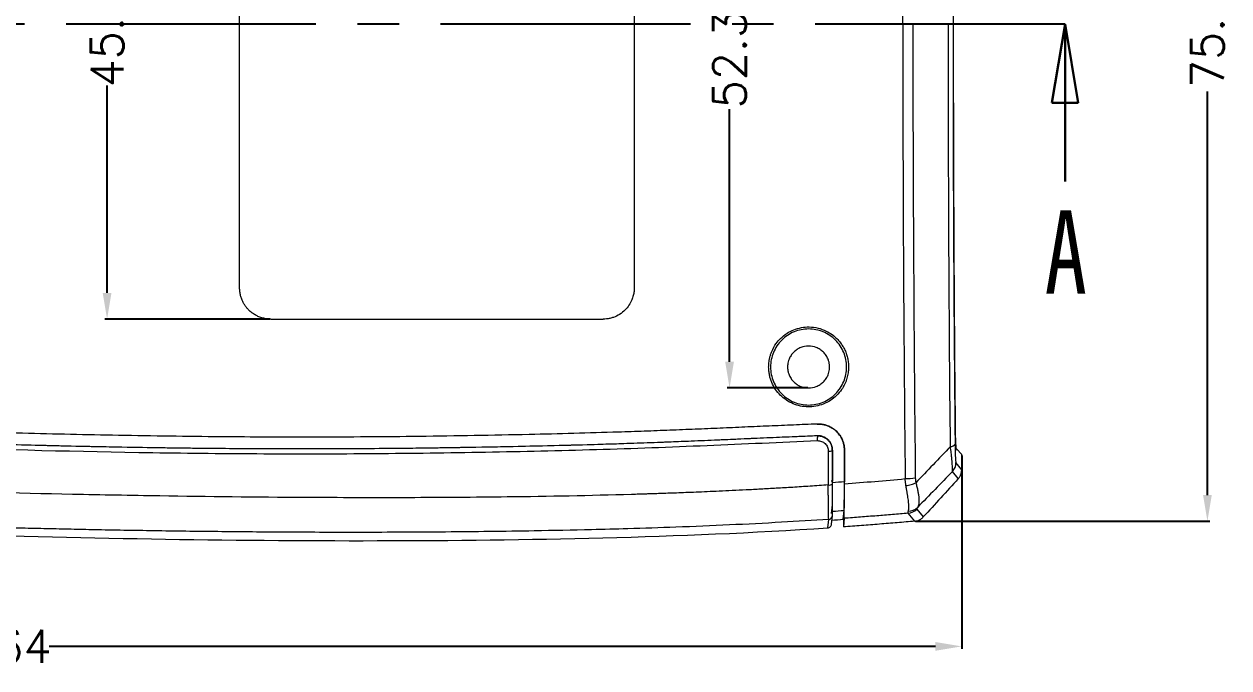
# Model space of a CAD drawing. Header units: inches. Extents: x 319 to 1827, y 1181 to 1488.
# Drawn here: x 469.6 to 561.5, y 1324.1 to 1373.2 of the extents above; entities that cross this region are included whole.
import ezdxf

# ---------------------------------------------------------------- set-up
doc = ezdxf.new("R2010")
doc.units = ezdxf.units.IN
doc.linetypes.add('CENTER2', pattern=[28.575, 19.05, -3.175, 3.175, -3.175])
doc.styles.add('SLDTEXTSTYLE0', font='TXT', dxfattribs={"width": 0.75})
doc.styles.get("Standard").update_dxf_attribs({"font": 'txt', "bigfont": 'gbcbig.shx'})
doc.dimstyles.new('2.5', dxfattribs={"dimtxt": 2.5, "dimasz": 2, "dimexe": 0.18, "dimexo": 0.0625, "dimgap": 0.09, "dimtad": 0, "dimzin": 0, "dimdsep": 46, "dimtxsty": 'Standard', "dimcen": 2, "dimclrd": 3, "dimclre": 3, "dimclrt": 256, "dimadec": 0, "dimazin": 0, "dimtfac": 1, "dimtofl": 0, "dimtmove": 0, "dimatfit": 3, "dimfxl": 1, "dimtolj": 1, "dimtzin": 0, "dimarcsym": 0})

# ---------------------------------------------------------------- blocks, each defined once
blk = doc.blocks.new('_CLOSED')
at = {"color": 0, "linetype": 'ByBlock', "lineweight": -2}
for p, q in [((-1, 0.166667), (0, 0)), ((-1, 0.166667), (-1, -0.166667)), ((0, 0), (-1, -0.166667)), ((0, 0), (-1, 0))]:
    blk.add_line(p, q, dxfattribs=at)
blk = doc.blocks.new('*D176')
at = {"color": 3, "lineweight": -2}
for p, q in [((390.52, 1343.495), (390.52, 1325.559)), ((541.156, 1340.306), (541.156, 1325.559)), ((392.52, 1325.739), (460.123, 1325.739)), ((539.156, 1325.739), (471.553, 1325.739))]:
    blk.add_line(p, q, dxfattribs=at)
at = {"color": 3}
for points in [[(392.52, 1326.072), (392.52, 1325.406), (390.52, 1325.739)], [(539.156, 1326.072), (539.156, 1325.406), (541.156, 1325.739)]]:
    blk.add_solid(points, dxfattribs=at)
at = {"layer": 'Defpoints', "color": 0}
for p in [(390.52, 1343.558), (541.156, 1340.369), (541.156, 1325.739)]:
    blk.add_point(p, dxfattribs=at)
at = {"insert": (465.838, 1325.739), "char_height": 2.5, "attachment_point": 5}
blk.add_mtext('\\A1;150.64', dxfattribs=at)
blk = doc.blocks.new('*D177')
at = {"color": 3, "lineweight": -2}
for p, q in [((537.995, 1411.011), (560.078, 1411.011)), ((559.898, 1409.011), (559.898, 1378.237)), ((559.898, 1337.284), (559.898, 1368.057)), ((537.64, 1335.284), (560.078, 1335.284))]:
    blk.add_line(p, q, dxfattribs=at)
at = {"color": 3}
for points in [[(559.565, 1409.011), (560.231, 1409.011), (559.898, 1411.011)], [(559.565, 1337.284), (560.231, 1337.284), (559.898, 1335.284)]]:
    blk.add_solid(points, dxfattribs=at)
at = {"layer": 'Defpoints', "color": 0}
for p in [(537.933, 1411.011), (559.898, 1411.011), (537.577, 1335.284)]:
    blk.add_point(p, dxfattribs=at)
at = {"insert": (559.898, 1373.147), "char_height": 2.5, "attachment_point": 5, "rotation": 90}
blk.add_mtext('\\A1;75.73', dxfattribs=at)
blk = doc.blocks.new('*D180')
at = {"color": 3, "lineweight": -2}
for p, q in [((529.413, 1397.748), (523.269, 1397.748)), ((523.449, 1395.748), (523.449, 1376.479)), ((523.449, 1347.448), (523.449, 1366.716)), ((529.413, 1345.448), (523.269, 1345.448))]:
    blk.add_line(p, q, dxfattribs=at)
at = {"color": 3}
for points in [[(523.116, 1395.748), (523.783, 1395.748), (523.449, 1397.748)], [(523.116, 1347.448), (523.783, 1347.448), (523.449, 1345.448)]]:
    blk.add_solid(points, dxfattribs=at)
at = {"layer": 'Defpoints', "color": 0}
for p in [(529.476, 1397.748), (523.449, 1345.448), (529.476, 1345.448)]:
    blk.add_point(p, dxfattribs=at)
at = {"insert": (523.449, 1371.598), "char_height": 2.5, "attachment_point": 5, "rotation": 90}
blk.add_mtext('\\A1;52.30', dxfattribs=at)
blk = doc.blocks.new('*D205')
at = {"color": 3, "lineweight": -2}
for p, q in [((488.387, 1395.698), (475.786, 1395.698)), ((475.966, 1393.698), (475.966, 1377.871)), ((475.966, 1352.698), (475.966, 1368.524)), ((488.387, 1350.698), (475.786, 1350.698))]:
    blk.add_line(p, q, dxfattribs=at)
at = {"color": 3}
for points in [[(475.633, 1393.698), (476.3, 1393.698), (475.966, 1395.698)], [(475.633, 1352.698), (476.3, 1352.698), (475.966, 1350.698)]]:
    blk.add_solid(points, dxfattribs=at)
at = {"layer": 'Defpoints', "color": 0}
for p in [(488.45, 1395.698), (475.966, 1350.698), (488.45, 1350.698)]:
    blk.add_point(p, dxfattribs=at)
at = {"insert": (475.966, 1373.198), "char_height": 2.5, "attachment_point": 5, "rotation": 90}
blk.add_mtext('\\A1;45.00', dxfattribs=at)

msp = doc.modelspace()

# ---------------------------------------------------------------- linework, layer by layer
at = {"color": 1, "linetype": 'CENTER2'}
msp.add_line((549.036, 1373.197), (382.406, 1373.197), dxfattribs=at)
at = {"color": 7, "linetype": 'Continuous', "lineweight": 30}
msp.add_line((549.036, 1361.198), (549.036, 1373.197), dxfattribs=at)
at = {"color": 8, "linetype": 'Continuous', "lineweight": 15}
for p, q in [((530.167, 1341.798), (530.366, 1341.77)), ((531.304, 1338.347), (531.198, 1338.341))]:
    msp.add_line(p, q, dxfattribs=at)
at = {"color": 7, "linetype": 'Continuous', "lineweight": 15}
for p, q in [((530.369, 1341.788), (530.367, 1341.788)), ((532.214, 1340.699), (532.21, 1340.699)), ((540.839, 1340.714), (540.756, 1340.806)), ((540.757, 1340.802), (541.156, 1340.369)), ((541.156, 1339.212), (541.156, 1340.369)), ((540.893, 1338.534), (540.45, 1339.076)), ((541.156, 1339.212), (540.716, 1339.752)), ((531.226, 1335.872), (531.293, 1336.546)), ((530.946, 1334.776), (531.011, 1335.426)), ((531.227, 1335.048), (531.291, 1335.695)), ((532.126, 1335.432), (532.193, 1336.108)), ((532.126, 1335.432), (532.129, 1335.432)), ((532.193, 1335.508), (532.129, 1334.856)), ((532.129, 1335.432), (532.129, 1334.856)), ((537.577, 1335.284), (537.073, 1335.895)), ((537.727, 1336.214), (538.228, 1335.607))]:
    msp.add_line(p, q, dxfattribs=at)
for centre, radius, start, end in [((531.013, 1341.571), 0.876, 164.91543, 189.31277), ((540.292, 1341.427), 0.451, 270.919, 322.81756), ((531.067, 1341.031), 0.412, 257.90623, 306.50914), ((539.715, 1339.754), 1, 317.3095, 359.87254), ((531.063, 1338.429), 0.39, 257.32805, 308.98437), ((536.948, 1341.848), 3.318, 268.24683, 281.61764), ((537.114, 1336.985), 0.933, 268.26106, 315.45879), ((530.993, 1335.725), 0.3, 273.41573, 359.9821), ((536.991, 1336.893), 1.002, 274.71365, 317.32288)]:
    msp.add_arc(centre, radius, start, end, dxfattribs=at)
for points, knots in [([(536.662, 1373.197), (536.662, 1373.602), (536.662, 1374.418), (536.662, 1375.654), (536.663, 1376.913), (536.665, 1378.193), (536.667, 1379.496), (536.67, 1380.821), (536.674, 1382.168), (536.678, 1383.536), (536.683, 1384.926), (536.689, 1386.337), (536.696, 1388.05), (536.706, 1390.054), (536.718, 1392.335), (536.732, 1394.602), (536.748, 1396.853), (536.765, 1399.089), (536.783, 1401.308), (536.803, 1403.51), (536.824, 1405.696), (536.839, 1407.142), (536.847, 1407.864)], [0, 0, 0, 0, 0.0346159, 0.069875, 0.1057792, 0.1423294, 0.1795262, 0.2173696, 0.2558592, 0.2949942, 0.3347742, 0.3751985, 0.4162672, 0.4821824, 0.547831, 0.613216, 0.6783399, 0.743203, 0.8078036, 0.8721387, 0.9362051, 1, 1, 1, 1]), ([(540.651, 1405.241), (540.647, 1404.854), (540.64, 1404.082), (540.629, 1402.92), (540.618, 1401.757), (540.608, 1400.592), (540.598, 1399.425), (540.589, 1398.257), (540.58, 1397.087), (540.572, 1395.915), (540.564, 1394.741), (540.556, 1393.566), (540.549, 1392.389), (540.543, 1391.21), (540.536, 1390.029), (540.53, 1388.847), (540.524, 1387.374), (540.516, 1385.609), (540.509, 1383.551), (540.503, 1381.489), (540.499, 1379.422), (540.496, 1377.351), (540.494, 1375.275), (540.493, 1373.89), (540.493, 1373.197)], [0, 0, 0, 0, 0.036891, 0.073758, 0.110604, 0.147431, 0.184242, 0.221041, 0.257831, 0.294614, 0.331393, 0.368172, 0.404954, 0.441741, 0.478537, 0.515344, 0.552165, 0.615948, 0.67977, 0.743645, 0.807591, 0.871621, 0.935753, 1, 1, 1, 1]), ([(486.076, 1353.072), (486.076, 1353.489), (486.076, 1354.322), (486.076, 1355.574), (486.076, 1356.827), (486.076, 1358.081), (486.076, 1359.335), (486.076, 1360.591), (486.076, 1361.848), (486.076, 1363.105), (486.076, 1364.363), (486.076, 1365.623), (486.076, 1366.883), (486.076, 1368.144), (486.076, 1369.406), (486.076, 1370.669), (486.076, 1371.933), (486.076, 1372.776), (486.076, 1373.197)], [0, 0, 0, 0, 0.062493, 0.124967, 0.187426, 0.249874, 0.312316, 0.374756, 0.437198, 0.499647, 0.562107, 0.624582, 0.687077, 0.749596, 0.812144, 0.874724, 0.937341, 1, 1, 1, 1]), ([(516.176, 1373.197), (516.176, 1372.801), (516.176, 1372.008), (516.176, 1370.819), (516.176, 1369.63), (516.176, 1368.442), (516.176, 1367.256), (516.176, 1366.069), (516.176, 1364.884), (516.176, 1363.699), (516.176, 1362.515), (516.176, 1361.332), (516.176, 1360.15), (516.176, 1358.968), (516.176, 1357.787), (516.176, 1356.607), (516.176, 1355.428), (516.176, 1354.249), (516.176, 1353.464), (516.176, 1353.072)], [0, 0, 0, 0, 0.058917, 0.117801, 0.176656, 0.235487, 0.294297, 0.353091, 0.411874, 0.470649, 0.529421, 0.588194, 0.646973, 0.705761, 0.764564, 0.823385, 0.882228, 0.941099, 1, 1, 1, 1]), ([(536.662, 1373.197), (536.659, 1367.355), (536.678, 1361.513), (536.741, 1349.925), (536.786, 1344.18), (536.847, 1338.532)], [0, 0, 0, 0, 0.5, 0.5, 1, 1, 1, 1]), ([(537.433, 1373.197), (537.331, 1373.197), (537.206, 1373.197), (536.938, 1373.197), (536.795, 1373.197), (536.662, 1373.197)], [0, 0, 0, 0, 0.5, 0.5, 1, 1, 1, 1]), ([(537.433, 1373.197), (537.43, 1367.367), (537.449, 1361.536), (537.511, 1349.97), (537.556, 1344.235), (537.616, 1338.598)], [0, 0, 0, 0, 0.5, 0.5, 1, 1, 1, 1]), ([(540.299, 1340.976), (540.246, 1346.241), (540.206, 1351.591), (540.153, 1362.357), (540.14, 1367.773), (540.14, 1373.197)], [0, 0, 0, 0, 0.5, 0.5, 1, 1, 1, 1]), ([(540.493, 1373.197), (540.488, 1373.197), (540.454, 1373.197), (540.331, 1373.197), (540.242, 1373.197), (540.14, 1373.197)], [0, 0, 0, 0, 0.5, 0.5, 1, 1, 1, 1]), ([(540.493, 1373.197), (540.493, 1372.793), (540.493, 1371.984), (540.494, 1370.772), (540.495, 1369.562), (540.497, 1368.353), (540.499, 1367.145), (540.501, 1365.939), (540.504, 1364.734), (540.507, 1363.531), (540.511, 1362.329), (540.515, 1361.129), (540.52, 1359.93), (540.526, 1358.39), (540.535, 1356.513), (540.547, 1354.301), (540.561, 1352.094), (540.576, 1349.893), (540.592, 1347.699), (540.611, 1345.51), (540.63, 1343.328), (540.644, 1341.879), (540.651, 1341.154)], [0, 0, 0, 0, 0.03749, 0.074938, 0.112349, 0.149724, 0.187067, 0.224382, 0.261671, 0.298937, 0.336183, 0.373413, 0.410629, 0.447835, 0.51686, 0.585844, 0.654807, 0.723769, 0.79275, 0.861768, 0.930845, 1, 1, 1, 1]), ([(540.686, 1342.252), (540.659, 1345.093), (540.614, 1350.51), (540.57, 1358.124), (540.544, 1365.548), (540.538, 1370.595), (540.538, 1373.197), (540.538, 1373.197)], [-0.000008, -0.000008, -0.000008, -0.000008, 0.249992, 0.499992, 0.749992, 0.999992, 1, 1, 1, 1]), ([(488.45, 1350.698), (488.399, 1350.698), (488.296, 1350.7), (488.143, 1350.716), (487.991, 1350.741), (487.84, 1350.775), (487.692, 1350.82), (487.546, 1350.874), (487.404, 1350.938), (487.267, 1351.011), (487.133, 1351.094), (487.006, 1351.185), (486.884, 1351.284), (486.752, 1351.408), (486.611, 1351.564), (486.467, 1351.758), (486.338, 1351.977), (486.228, 1352.22), (486.143, 1352.486), (486.087, 1352.772), (486.079, 1352.97), (486.076, 1353.072)], [0, 0, 0, 0, 0.041085, 0.0822467, 0.1234895, 0.1648179, 0.2062364, 0.2477493, 0.289361, 0.3310757, 0.372898, 0.4148318, 0.4568817, 0.4990516, 0.5604168, 0.6251671, 0.6933126, 0.7648617, 0.839822, 0.9181996, 1, 1, 1, 1]), ([(516.176, 1353.072), (516.175, 1353.027), (516.173, 1352.935), (516.161, 1352.794), (516.139, 1352.645), (516.105, 1352.489), (516.058, 1352.327), (515.964, 1352.074), (515.79, 1351.746), (515.479, 1351.367), (515.078, 1351.046), (514.672, 1350.85), (514.329, 1350.752), (514.064, 1350.706), (513.888, 1350.7), (513.801, 1350.698)], [0, 0, 0, 0, 0.035735, 0.073862, 0.114382, 0.157297, 0.202606, 0.250311, 0.375262, 0.500236, 0.644489, 0.785763, 0.859331, 0.930737, 1, 1, 1, 1]), ([(488.45, 1350.698), (489.412, 1350.698), (491.414, 1350.698), (494.535, 1350.698), (497.891, 1350.698), (501.765, 1350.698), (505.898, 1350.698), (510.032, 1350.698), (512.605, 1350.698), (513.801, 1350.698)], [0, 0, 0, 0, 0.113808, 0.236877, 0.369208, 0.5108, 0.695298, 0.858365, 1, 1, 1, 1]), ([(526.43, 1347.048), (526.431, 1347.097), (526.432, 1347.203), (526.445, 1347.372), (526.471, 1347.561), (526.513, 1347.77), (526.576, 1347.996), (526.715, 1348.371), (526.956, 1348.8), (527.358, 1349.266), (527.805, 1349.624), (528.347, 1349.904), (528.919, 1350.069), (529.549, 1350.123), (530.197, 1350.041), (530.788, 1349.826), (531.271, 1349.536), (531.612, 1349.244), (531.867, 1348.957), (532.057, 1348.691), (532.22, 1348.4), (532.354, 1348.086), (532.452, 1347.754), (532.516, 1347.405), (532.523, 1347.167), (532.527, 1347.048)], [0, 0, 0, 0, 0.015581, 0.033441, 0.053581, 0.076003, 0.100706, 0.127692, 0.202689, 0.254928, 0.321541, 0.381949, 0.445672, 0.506595, 0.578388, 0.64691, 0.699961, 0.752195, 0.785239, 0.819042, 0.853623, 0.888995, 0.925173, 0.962171, 1, 1, 1, 1]), ([(532.376, 1347.048), (532.376, 1347.427), (532.3, 1347.807), (532.01, 1348.508), (531.795, 1348.83), (531.258, 1349.367), (530.936, 1349.581), (530.235, 1349.872), (529.856, 1349.948), (529.096, 1349.948), (528.717, 1349.872), (528.015, 1349.581), (527.694, 1349.367), (527.157, 1348.83), (526.942, 1348.508), (526.651, 1347.807), (526.576, 1347.427), (526.576, 1347.048)], [0, 0, 0, 0, 0.125, 0.125, 0.25, 0.25, 0.375, 0.375, 0.5, 0.5, 0.625, 0.625, 0.75, 0.75, 0.875, 0.875, 1, 1, 1, 1]), ([(531.076, 1347.048), (531.075, 1347.088), (531.073, 1347.168), (531.059, 1347.288), (531.037, 1347.406), (531.005, 1347.523), (530.942, 1347.701), (530.823, 1347.932), (530.615, 1348.186), (530.361, 1348.395), (529.988, 1348.588), (529.476, 1348.686), (528.964, 1348.588), (528.591, 1348.395), (528.337, 1348.187), (528.129, 1347.933), (527.997, 1347.678), (527.922, 1347.447), (527.883, 1347.249), (527.878, 1347.115), (527.876, 1347.048)], [0, 0, 0, 0, 0.024172, 0.048145, 0.072058, 0.096048, 0.120253, 0.185252, 0.250358, 0.315357, 0.380462, 0.500024, 0.619586, 0.684585, 0.749691, 0.81469, 0.879795, 0.919948, 0.959802, 1, 1, 1, 1]), ([(530.133, 1342.698), (529.528, 1342.673), (528.31, 1342.622), (526.472, 1342.542), (524.611, 1342.46), (522.727, 1342.378), (520.819, 1342.297), (518.889, 1342.219), (516.935, 1342.145), (513.358, 1342.023), (507.641, 1341.872), (499.92, 1341.738), (492.083, 1341.681), (484.436, 1341.711), (477.007, 1341.815), (469.432, 1341.985), (461.949, 1342.224), (451.594, 1342.669), (441.992, 1343.242), (432.937, 1343.902), (427.489, 1344.338), (422.32, 1344.787), (417.14, 1345.27), (411.782, 1345.807), (407.237, 1346.3), (403.96, 1346.67), (401.844, 1346.914), (399.684, 1347.166), (397.479, 1347.43), (395.994, 1347.601), (395.244, 1347.688)], [0, 0, 0, 0, 0.01351, 0.027185, 0.041025, 0.05503, 0.069201, 0.083537, 0.098039, 0.112707, 0.163145, 0.225166, 0.284281, 0.337223, 0.394967, 0.449196, 0.505331, 0.560986, 0.678986, 0.718518, 0.7622, 0.800132, 0.833526, 0.877521, 0.919507, 0.934926, 0.950684, 0.966782, 0.98322, 1, 1, 1, 1]), ([(530.166, 1341.798), (529.524, 1341.772), (528.233, 1341.718), (526.281, 1341.633), (524.303, 1341.546), (522.299, 1341.459), (520.267, 1341.374), (518.209, 1341.292), (516.125, 1341.216), (512.349, 1341.093), (506.249, 1340.942), (498.09, 1340.815), (489.802, 1340.779), (481.907, 1340.838), (474.329, 1340.967), (466.818, 1341.16), (459.331, 1341.426), (451.862, 1341.775), (444.038, 1342.222), (437.158, 1342.686), (431.262, 1343.131), (426.29, 1343.536), (421.329, 1343.972), (415.941, 1344.483), (410.641, 1345.023), (406.34, 1345.494), (403.238, 1345.847), (401.234, 1346.079), (399.182, 1346.319), (397.079, 1346.572), (395.66, 1346.734), (394.942, 1346.816)], [0, 0, 0, 0, 0.01429, 0.02877, 0.043441, 0.058304, 0.073357, 0.0886, 0.10403, 0.119648, 0.172411, 0.239318, 0.300466, 0.356025, 0.414171, 0.46824, 0.52228, 0.579878, 0.633586, 0.695564, 0.732352, 0.764316, 0.805847, 0.842462, 0.883976, 0.923669, 0.938187, 0.953081, 0.968342, 0.983966, 1, 1, 1, 1]), ([(394.958, 1346.42), (396.357, 1346.264), (397.755, 1346.095), (400.555, 1345.763), (401.956, 1345.6), (406.161, 1345.118), (408.967, 1344.81), (414.586, 1344.227), (417.399, 1343.952), (423.026, 1343.434), (425.842, 1343.191), (434.294, 1342.506), (439.934, 1342.108), (451.219, 1341.432), (456.865, 1341.157), (468.157, 1340.745), (473.803, 1340.607), (482.27, 1340.477), (485.092, 1340.447), (490.735, 1340.423), (493.556, 1340.428), (499.197, 1340.471), (502.017, 1340.508), (507.655, 1340.611), (510.473, 1340.675), (516.105, 1340.841), (518.919, 1340.948), (524.539, 1341.185), (527.345, 1341.313), (530.148, 1341.429)], [0, 0, 0, 0, 0.03125, 0.03125, 0.0625, 0.0625, 0.125, 0.125, 0.1875, 0.1875, 0.25, 0.25, 0.375, 0.375, 0.5, 0.5, 0.625, 0.625, 0.6875, 0.6875, 0.75, 0.75, 0.8125, 0.8125, 0.875, 0.875, 0.9375, 0.9375, 1, 1, 1, 1]), ([(532.527, 1347.048), (532.526, 1346.99), (532.524, 1346.871), (532.507, 1346.687), (532.478, 1346.493), (532.433, 1346.29), (532.371, 1346.08), (532.292, 1345.871), (532.174, 1345.617), (531.968, 1345.27), (531.497, 1344.707), (530.644, 1344.149), (529.637, 1343.963), (528.85, 1344.051), (528.286, 1344.227), (527.766, 1344.508), (527.312, 1344.882), (526.934, 1345.34), (526.701, 1345.769), (526.566, 1346.138), (526.492, 1346.421), (526.441, 1346.727), (526.434, 1346.939), (526.43, 1347.048)], [0, 0, 0, 0, 0.018228, 0.037705, 0.058429, 0.080402, 0.103624, 0.128094, 0.151372, 0.192719, 0.256623, 0.383766, 0.507193, 0.568789, 0.628897, 0.68931, 0.750906, 0.810173, 0.873606, 0.902492, 0.933183, 0.965684, 1, 1, 1, 1]), ([(526.576, 1347.048), (526.576, 1346.668), (526.651, 1346.288), (526.942, 1345.587), (527.157, 1345.265), (527.694, 1344.728), (528.015, 1344.514), (528.717, 1344.223), (529.096, 1344.148), (529.856, 1344.148), (530.235, 1344.223), (530.936, 1344.514), (531.258, 1344.728), (531.795, 1345.265), (532.01, 1345.587), (532.3, 1346.288), (532.376, 1346.668), (532.376, 1347.048)], [0, 0, 0, 0, 0.125, 0.125, 0.25, 0.25, 0.375, 0.375, 0.5, 0.5, 0.625, 0.625, 0.75, 0.75, 0.875, 0.875, 1, 1, 1, 1]), ([(527.876, 1347.048), (527.877, 1347.007), (527.878, 1346.927), (527.892, 1346.807), (527.915, 1346.689), (527.946, 1346.572), (528.01, 1346.394), (528.129, 1346.163), (528.337, 1345.909), (528.591, 1345.7), (528.964, 1345.507), (529.476, 1345.409), (529.988, 1345.507), (530.361, 1345.7), (530.615, 1345.908), (530.823, 1346.162), (530.955, 1346.417), (531.03, 1346.648), (531.069, 1346.846), (531.074, 1346.98), (531.076, 1347.048)], [0, 0, 0, 0, 0.024172, 0.048145, 0.072058, 0.096048, 0.120253, 0.185252, 0.250358, 0.315357, 0.380462, 0.500024, 0.619586, 0.684585, 0.749691, 0.81469, 0.879795, 0.919948, 0.959802, 1, 1, 1, 1]), ([(530.977, 1338.048), (530.515, 1338.016), (529.613, 1337.953), (528.292, 1337.869), (527.037, 1337.794), (525.849, 1337.727), (524.728, 1337.669), (523.673, 1337.617), (522.686, 1337.571), (521.766, 1337.53), (520.913, 1337.495), (520.128, 1337.464), (519.411, 1337.437), (518.761, 1337.413), (518.18, 1337.393), (517.666, 1337.376), (517.221, 1337.362), (516.843, 1337.35), (516.534, 1337.34), (516.293, 1337.333), (516.12, 1337.328), (516.016, 1337.325), (512.815, 1337.232), (507.14, 1337.123), (498.83, 1337.068), (489.997, 1337.084), (481.451, 1337.178), (471.242, 1337.367), (461.672, 1337.609), (451.472, 1337.944), (444.232, 1338.247), (438.683, 1338.523), (434.977, 1338.728), (430.982, 1338.973), (425.66, 1339.338), (420.003, 1339.788), (414.649, 1340.275), (411.024, 1340.635), (407.038, 1341.065), (403.035, 1341.537), (399.108, 1342.044), (396.489, 1342.405), (395.224, 1342.586), (394.831, 1342.642)], [0, 0, 0, 0, 0.010253, 0.020011, 0.029273, 0.038038, 0.046307, 0.054077, 0.06135, 0.068124, 0.074399, 0.080174, 0.08545, 0.090226, 0.094502, 0.098278, 0.101552, 0.104326, 0.106599, 0.10837, 0.10964, 0.110409, 0.110676, 0.180202, 0.235363, 0.293553, 0.37452, 0.423336, 0.518055, 0.584903, 0.647553, 0.677238, 0.706931, 0.729082, 0.765167, 0.824106, 0.853697, 0.883239, 0.90411, 0.941772, 0.971827, 0.991234, 1, 1, 1, 1]), ([(530.167, 1341.798), (529.134, 1341.755), (527.051, 1341.667), (523.899, 1341.528), (520.757, 1341.393), (517.661, 1341.27), (514.549, 1341.162), (511.295, 1341.068), (507.781, 1340.984), (504.549, 1340.92), (501.573, 1340.872), (498.872, 1340.837), (496.01, 1340.811), (492.996, 1340.795), (489.738, 1340.792), (486.638, 1340.805), (483.817, 1340.828), (481.305, 1340.857), (478.544, 1340.897), (475.539, 1340.952), (472.46, 1341.018), (469.462, 1341.094), (466.287, 1341.186), (462.864, 1341.3), (459.122, 1341.446), (455.362, 1341.611), (452.849, 1341.739), (451.628, 1341.801)], [0, 0, 0, 0, 0.039651, 0.079938, 0.120861, 0.160047, 0.198451, 0.239923, 0.284461, 0.332755, 0.363388, 0.398115, 0.435912, 0.472642, 0.513178, 0.560288, 0.590973, 0.620819, 0.656141, 0.696316, 0.735462, 0.773579, 0.810667, 0.856559, 0.904137, 0.953401, 1, 1, 1, 1]), ([(532.21, 1340.699), (532.21, 1340.744), (532.208, 1340.833), (532.195, 1340.962), (532.175, 1341.084), (532.149, 1341.199), (532.118, 1341.304), (532.085, 1341.4), (532.01, 1341.588), (531.863, 1341.851), (531.601, 1342.157), (531.285, 1342.403), (530.966, 1342.562), (530.668, 1342.652), (530.402, 1342.698), (530.221, 1342.698), (530.129, 1342.698)], [0, 0, 0, 0, 0.042893, 0.084018, 0.12314, 0.160047, 0.194553, 0.226497, 0.255743, 0.384726, 0.504933, 0.627826, 0.752135, 0.831891, 0.914906, 1, 1, 1, 1]), ([(530.133, 1342.698), (530.179, 1342.699), (530.27, 1342.701), (530.407, 1342.692), (530.542, 1342.674), (530.673, 1342.648), (530.8, 1342.614), (531.008, 1342.542), (531.288, 1342.403), (531.604, 1342.157), (531.867, 1341.851), (532.036, 1341.548), (532.139, 1341.26), (532.201, 1340.995), (532.209, 1340.802), (532.214, 1340.699)], [0, 0, 0, 0, 0.042763, 0.085178, 0.127088, 0.168344, 0.208799, 0.248321, 0.372003, 0.49529, 0.615918, 0.744219, 0.816839, 0.902883, 1, 1, 1, 1]), ([(531.308, 1340.699), (531.307, 1340.734), (531.305, 1340.802), (531.291, 1340.899), (531.271, 1340.987), (531.247, 1341.064), (531.201, 1341.182), (531.117, 1341.332), (530.972, 1341.501), (530.799, 1341.636), (530.623, 1341.724), (530.459, 1341.773), (530.313, 1341.799), (530.213, 1341.798), (530.163, 1341.798)], [0, 0, 0, 0, 0.060512, 0.116939, 0.168625, 0.215022, 0.255696, 0.384773, 0.50485, 0.62835, 0.751945, 0.832075, 0.915139, 1, 1, 1, 1]), ([(531.31, 1340.699), (531.305, 1340.782), (531.296, 1340.931), (531.223, 1341.145), (531.12, 1341.332), (530.975, 1341.501), (530.802, 1341.637), (530.603, 1341.732), (530.455, 1341.781), (530.375, 1341.786), (530.367, 1341.786)], [0, 0, 0, 0, 0.161471, 0.288371, 0.433301, 0.569273, 0.709109, 0.847878, 0.984984, 1, 1, 1, 1]), ([(540.757, 1340.802), (540.755, 1340.805), (540.751, 1340.811), (540.746, 1340.834), (540.74, 1340.868), (540.732, 1340.93), (540.723, 1341.041), (540.712, 1341.225), (540.703, 1341.45), (540.695, 1341.704), (540.69, 1341.973), (540.687, 1342.159), (540.686, 1342.252)], [0, 0, 0, 0, 0.059264, 0.118143, 0.176981, 0.236123, 0.367901, 0.49962, 0.631242, 0.763336, 0.881487, 1, 1, 1, 1]), ([(530.148, 1341.429), (530.256, 1341.433), (530.365, 1341.416), (530.567, 1341.338), (530.66, 1341.279), (530.815, 1341.129), (530.876, 1341.038), (530.959, 1340.84), (530.98, 1340.733), (530.98, 1340.628)], [0, 0, 0, 0, 0.25, 0.25, 0.5, 0.5, 0.75, 0.75, 1, 1, 1, 1]), ([(531.295, 1340.665), (531.28, 1340.81), (531.259, 1341.028), (531.116, 1341.289), (530.974, 1341.462), (530.798, 1341.603), (530.597, 1341.706), (530.378, 1341.768), (530.229, 1341.772), (530.154, 1341.773)], [0, 0, 0, 0, 0.247046, 0.371923, 0.497254, 0.622892, 0.748646, 0.874437, 1, 1, 1, 1]), ([(540.45, 1339.076), (540.452, 1339.085), (540.456, 1339.102), (540.459, 1339.141), (540.461, 1339.189), (540.461, 1339.247), (540.459, 1339.344), (540.451, 1339.5), (540.433, 1339.733), (540.409, 1339.997), (540.382, 1340.254), (540.355, 1340.502), (540.329, 1340.731), (540.309, 1340.893), (540.299, 1340.976)], [0, 0, 0, 0, 0.057283, 0.113666, 0.16916, 0.223778, 0.27754, 0.402543, 0.52662, 0.639371, 0.754244, 0.833477, 0.915404, 1, 1, 1, 1]), ([(540.651, 1341.154), (540.652, 1341.099), (540.653, 1340.991), (540.655, 1340.836), (540.658, 1340.69), (540.661, 1340.553), (540.664, 1340.426), (540.668, 1340.308), (540.673, 1340.168), (540.681, 1340.019), (540.691, 1339.88), (540.703, 1339.783), (540.711, 1339.762), (540.716, 1339.752)], [0, 0, 0, 0, 0.074404, 0.146191, 0.215738, 0.283459, 0.349803, 0.415245, 0.480284, 0.601387, 0.723975, 0.85904, 1, 1, 1, 1]), ([(393.52, 1340.087), (399.189, 1339.287), (404.873, 1338.568), (416.272, 1337.288), (421.989, 1336.728), (433.43, 1335.78), (439.157, 1335.392), (450.623, 1334.775), (456.361, 1334.546), (467.846, 1334.174), (473.595, 1334.032), (485.089, 1333.84), (490.833, 1333.793), (502.317, 1333.811), (508.057, 1333.873), (519.516, 1334.168), (525.236, 1334.4), (530.946, 1334.776)], [0, 0, 0, 0, 0.125, 0.125, 0.25, 0.25, 0.375, 0.375, 0.5, 0.5, 0.625, 0.625, 0.75, 0.75, 0.875, 0.875, 1, 1, 1, 1]), ([(531.308, 1340.699), (531.307, 1340.306), (531.306, 1339.521), (531.305, 1338.738), (531.304, 1338.347)], [0, 0, 0, 0, 0.50079, 1, 1, 1, 1]), ([(531.307, 1338.222), (531.308, 1338.634), (531.309, 1339.458), (531.31, 1340.285), (531.31, 1340.699)], [0, 0, 0, 0, 0.49937, 1, 1, 1, 1]), ([(532.21, 1340.699), (532.21, 1340.296), (532.209, 1339.491), (532.208, 1338.689), (532.207, 1338.288)], [0, 0, 0, 0, 0.500552, 1, 1, 1, 1]), ([(532.21, 1338.139), (532.211, 1338.565), (532.212, 1339.417), (532.213, 1340.272), (532.214, 1340.699)], [0, 0, 0, 0, 0.499976, 1, 1, 1, 1]), ([(540.45, 1339.076), (540.007, 1338.62), (539.118, 1337.706), (538.226, 1336.79), (537.78, 1336.33)], [0, 0, 0, 0, 0.49866, 1, 1, 1, 1]), ([(540.893, 1338.534), (540.915, 1338.559), (540.958, 1338.609), (541.012, 1338.69), (541.056, 1338.771), (541.091, 1338.853), (541.117, 1338.932), (541.136, 1339.008), (541.148, 1339.08), (541.155, 1339.148), (541.155, 1339.191), (541.156, 1339.212)], [0, 0, 0, 0, 0.135196, 0.265708, 0.390747, 0.509668, 0.62198, 0.727334, 0.825511, 0.916405, 1, 1, 1, 1]), ([(531.293, 1336.546), (531.293, 1336.549), (531.293, 1336.555), (531.294, 1336.576), (531.295, 1336.606), (531.296, 1336.648), (531.297, 1336.726), (531.298, 1336.861), (531.3, 1337.072), (531.302, 1337.313), (531.303, 1337.566), (531.303, 1337.828), (531.304, 1338.087), (531.304, 1338.263), (531.304, 1338.347)], [0, 0, 0, 0, 0.044053, 0.091118, 0.14124, 0.19444, 0.250712, 0.375182, 0.501164, 0.613628, 0.720318, 0.820517, 0.913801, 1, 1, 1, 1]), ([(531.293, 1336.045), (531.293, 1336.049), (531.294, 1336.056), (531.294, 1336.076), (531.295, 1336.104), (531.296, 1336.141), (531.297, 1336.185), (531.298, 1336.271), (531.3, 1336.426), (531.302, 1336.69), (531.304, 1337.01), (531.305, 1337.337), (531.306, 1337.648), (531.306, 1337.928), (531.307, 1338.124), (531.307, 1338.222)], [0, 0, 0, 0, 0.0418886, 0.0835592, 0.1251263, 0.1667056, 0.2084123, 0.2503608, 0.3758943, 0.5011832, 0.6261309, 0.7514431, 0.8344299, 0.9169744, 1, 1, 1, 1]), ([(531.293, 1335.725), (531.294, 1335.743), (531.296, 1335.815), (531.3, 1336.059), (531.301, 1336.231), (531.304, 1336.658), (531.305, 1336.913), (531.307, 1337.483), (531.308, 1337.797), (531.308, 1338.126)], [0, 0, 0, 0, 0.25, 0.25, 0.5, 0.5, 0.75, 0.75, 1, 1, 1, 1]), ([(532.193, 1336.108), (532.193, 1336.112), (532.194, 1336.12), (532.195, 1336.144), (532.196, 1336.181), (532.197, 1336.232), (532.198, 1336.326), (532.199, 1336.49), (532.202, 1336.745), (532.204, 1337.037), (532.205, 1337.345), (532.206, 1337.662), (532.206, 1337.975), (532.207, 1338.187), (532.207, 1338.288)], [0, 0, 0, 0, 0.044102, 0.091153, 0.141199, 0.19426, 0.250328, 0.374956, 0.501187, 0.614034, 0.720912, 0.8211, 0.914182, 1, 1, 1, 1]), ([(532.193, 1335.508), (532.193, 1335.512), (532.194, 1335.52), (532.195, 1335.545), (532.196, 1335.579), (532.197, 1335.623), (532.198, 1335.676), (532.199, 1335.78), (532.201, 1335.968), (532.204, 1336.287), (532.206, 1336.673), (532.208, 1337.07), (532.209, 1337.445), (532.21, 1337.784), (532.21, 1338.02), (532.21, 1338.139)], [0, 0, 0, 0, 0.041885, 0.083552, 0.125115, 0.16669, 0.208393, 0.250338, 0.375905, 0.5012, 0.626161, 0.75149, 0.834516, 0.917045, 1, 1, 1, 1]), ([(536.906, 1337.999), (536.898, 1338.042), (536.884, 1338.128), (536.867, 1338.26), (536.854, 1338.395), (536.849, 1338.486), (536.847, 1338.532)], [0, 0, 0, 0, 0.249399, 0.499257, 0.749486, 1, 1, 1, 1]), ([(536.906, 1337.999), (537.036, 1338.015), (537.174, 1338.042), (537.435, 1338.117), (537.555, 1338.165), (537.654, 1338.215)], [0, 0, 0, 0, 0.5, 0.5, 1, 1, 1, 1]), ([(537.654, 1338.215), (537.668, 1338.162), (537.698, 1338.056), (537.738, 1337.901), (537.774, 1337.75), (537.806, 1337.603), (537.835, 1337.46), (537.858, 1337.323), (537.876, 1337.192), (537.892, 1337.047), (537.901, 1336.889), (537.897, 1336.724), (537.877, 1336.573), (537.84, 1336.438), (537.8, 1336.366), (537.78, 1336.33)], [0, 0, 0, 0, 0.060522, 0.121431, 0.182687, 0.244243, 0.306049, 0.368045, 0.430173, 0.492368, 0.586245, 0.684356, 0.78634, 0.891738, 1, 1, 1, 1]), ([(531.011, 1335.426), (531.011, 1335.43), (531.01, 1335.437), (531.009, 1335.462), (531.008, 1335.499), (531.006, 1335.551), (531.004, 1335.621), (531.002, 1335.713), (530.999, 1335.9), (530.994, 1336.176), (530.991, 1336.541), (530.987, 1336.84), (530.984, 1337.146), (530.981, 1337.453), (530.979, 1337.752), (530.978, 1337.952), (530.977, 1338.048)], [0, 0, 0, 0, 0.03871, 0.0808, 0.126348, 0.175413, 0.228031, 0.284204, 0.343895, 0.52074, 0.611877, 0.69932, 0.782035, 0.859778, 0.932435, 1, 1, 1, 1]), ([(537.086, 1336.052), (537.092, 1336.071), (537.103, 1336.11), (537.114, 1336.181), (537.121, 1336.259), (537.124, 1336.348), (537.123, 1336.445), (537.118, 1336.551), (537.11, 1336.666), (537.096, 1336.808), (537.074, 1336.986), (537.041, 1337.206), (537.002, 1337.449), (536.957, 1337.713), (536.923, 1337.903), (536.906, 1337.999)], [0, 0, 0, 0, 0.061667, 0.123697, 0.18605, 0.248678, 0.311529, 0.374545, 0.437663, 0.500816, 0.594262, 0.691301, 0.791575, 0.894646, 1, 1, 1, 1]), ([(537.78, 1336.33), (537.772, 1336.318), (537.756, 1336.293), (537.739, 1336.263), (537.729, 1336.24), (537.724, 1336.223), (537.726, 1336.217), (537.727, 1336.214)], [0, 0, 0, 0, 0.205477, 0.407255, 0.606276, 0.803522, 1, 1, 1, 1]), ([(537.073, 1335.895), (536.676, 1335.861), (535.877, 1335.791), (534.666, 1335.693), (533.437, 1335.597), (532.61, 1335.538), (532.193, 1335.508)], [0, 0, 0, 0, 0.244374, 0.492465, 0.744323, 1, 1, 1, 1]), ([(537.073, 1335.895), (537.07, 1335.898), (537.064, 1335.904), (537.06, 1335.921), (537.06, 1335.943), (537.064, 1335.973), (537.072, 1336.008), (537.081, 1336.037), (537.086, 1336.052)], [0, 0, 0, 0, 0.1625954, 0.3267974, 0.4926282, 0.6601018, 0.8292252, 1, 1, 1, 1]), ([(537.577, 1335.284), (537.603, 1335.287), (537.658, 1335.293), (537.744, 1335.312), (537.838, 1335.341), (537.979, 1335.402), (538.115, 1335.491), (538.201, 1335.579), (538.228, 1335.607)], [0, 0, 0, 0, 0.1053681, 0.2239635, 0.3557314, 0.5003191, 0.8460526, 1, 1, 1, 1]), ([(530.946, 1334.776), (531.022, 1334.781), (531.095, 1334.816), (531.198, 1334.926), (531.229, 1335.001), (531.229, 1335.078)], [0, 0, 0, 0, 0.5, 0.5, 1, 1, 1, 1]), ([(537.577, 1335.284), (537.131, 1335.245), (536.233, 1335.168), (534.879, 1335.059), (533.509, 1334.954), (532.59, 1334.889), (532.129, 1334.856)], [0, 0, 0, 0, 0.24599, 0.494649, 0.745985, 1, 1, 1, 1])]:
    msp.add_open_spline(points, degree=3, knots=knots, dxfattribs=at)
for points in [[(486.076, 1373.197), (486.076, 1379.927), (486.076, 1386.656), (486.076, 1393.323)], [(516.176, 1393.323), (516.176, 1386.661), (516.176, 1379.929), (516.176, 1373.197)], [(540.299, 1340.976), (539.419, 1340.057), (538.537, 1339.137), (537.654, 1338.215)], [(530.98, 1340.628), (530.979, 1339.766), (530.978, 1338.906), (530.977, 1338.048)], [(531.308, 1338.126), (531.309, 1338.981), (531.311, 1339.839), (531.312, 1340.699)], [(532.207, 1338.288), (531.907, 1338.266), (531.607, 1338.244), (531.307, 1338.222)], [(532.21, 1338.139), (533.76, 1338.256), (535.306, 1338.386), (536.847, 1338.532)], [(537.616, 1338.598), (537.618, 1338.466), (537.63, 1338.338), (537.654, 1338.215)], [(540.893, 1338.534), (540.005, 1337.558), (539.116, 1336.582), (538.228, 1335.607)], [(531.226, 1335.371), (531.526, 1335.391), (531.826, 1335.411), (532.126, 1335.432)], [(531.293, 1336.045), (531.593, 1336.066), (531.893, 1336.087), (532.193, 1336.108)]]:
    msp.add_open_spline(points, degree=3, dxfattribs=at)
at = {"color": 8, "linetype": 'Continuous', "lineweight": 15}
msp.add_open_spline([(531.011, 1335.426), (529.811, 1335.349), (527.292, 1335.188), (523.407, 1334.992), (519.499, 1334.83), (515.991, 1334.715), (512.389, 1334.619), (508.871, 1334.548), (505.158, 1334.494), (501.821, 1334.461), (498.539, 1334.44), (495.33, 1334.432), (492.285, 1334.435), (488.761, 1334.45), (484.653, 1334.482), (479.931, 1334.542), (476.177, 1334.607), (473.435, 1334.662), (471.593, 1334.702), (469.7, 1334.745), (467.755, 1334.794), (465.759, 1334.847), (462.328, 1334.944), (457.503, 1335.099), (451.268, 1335.336), (445.038, 1335.629), (440.092, 1335.897), (437.242, 1336.089), (436.467, 1336.142)], degree=3, knots=[0, 0, 0, 0, 0.038322, 0.080479, 0.123796, 0.162668, 0.191964, 0.238204, 0.274355, 0.309778, 0.344047, 0.378469, 0.411539, 0.440619, 0.490231, 0.541795, 0.590301, 0.609233, 0.62869, 0.648686, 0.669227, 0.690315, 0.711952, 0.777963, 0.843178, 0.909543, 0.975433, 1, 1, 1, 1], dxfattribs=at)

# ---------------------------------------------------------------- block references
at = {"color": 7, "linetype": 'Continuous', "lineweight": 30, "xscale": 6, "yscale": 6, "rotation": 90}
msp.add_blockref('_CLOSED', (549.036, 1373.197), dxfattribs=at)

# ---------------------------------------------------------------- texts
at = {"color": 7, "linetype": 'Continuous', "insert": (547.476, 1358.995), "char_height": 6.35, "attachment_point": 1, "style": 'SLDTEXTSTYLE0'}
msp.add_mtext('A', dxfattribs=at)

# ---------------------------------------------------------------- dimensions: what is measured, and where the dimension line sits
for base, p1, p2, picture, middle in [((559.898, 1411.011), (537.577, 1335.284), (537.933, 1411.011), '*D177', (559.898, 1373.147)), ((523.449, 1345.448), (529.476, 1397.748), (529.476, 1345.448), '*D180', (523.449, 1371.598)), ((475.966, 1350.698), (488.45, 1395.698), (488.45, 1350.698), '*D205', (475.966, 1373.197))]:
    dim = msp.add_linear_dim(base=base, p1=p1, p2=p2, angle=90, dimstyle='2.5')
    dim.commit()
    dim.dimension.update_dxf_attribs({"geometry": picture, "text_midpoint": middle})
dim = msp.add_linear_dim(base=(541.156, 1325.739), p1=(390.52, 1343.558), p2=(541.156, 1340.369), dimstyle='2.5')
dim.commit()
dim.dimension.update_dxf_attribs({"geometry": '*D176', "text_midpoint": (465.838, 1325.739)})

doc.saveas('drawing.dxf')
